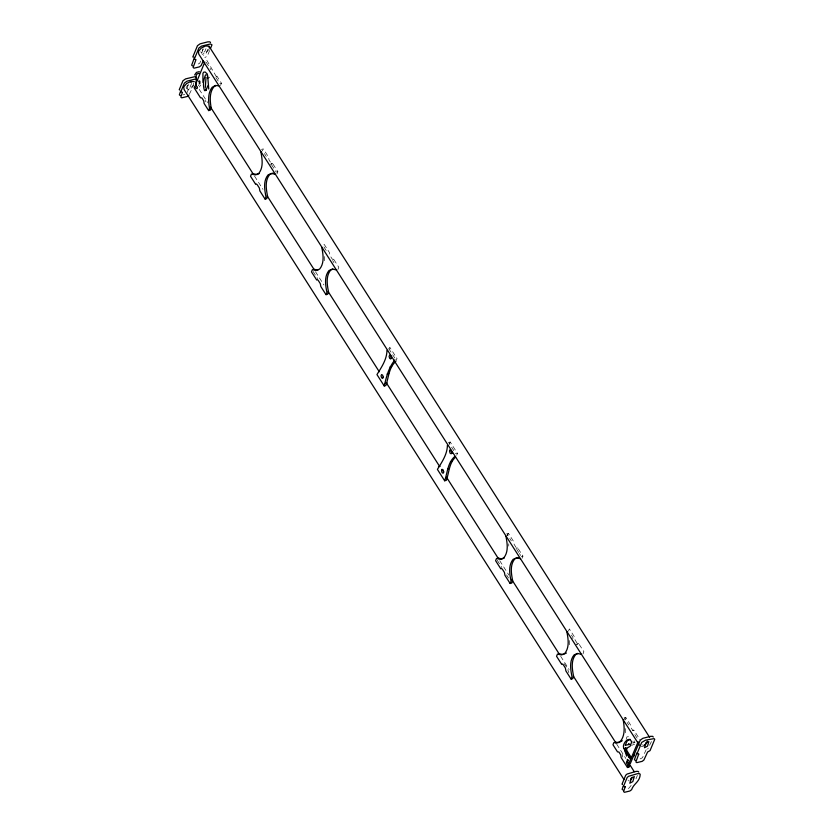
<?xml version="1.0" encoding="UTF-8"?>
<svg xmlns="http://www.w3.org/2000/svg" width="834" height="834" viewBox="0 0 834 834"><rect width="100%" height="100%" fill="white"/><g stroke="black" fill="none" stroke-linecap="round" stroke-linejoin="round"><path stroke-width="0.63" stroke-dasharray="4.17 3.13" d="M324.593 260.719L324.624 255.016M508.74 546.103L508.75 543.82M569.695 640.564L569.09 647.476M626.157 739.362L626.939 736.86L631.453 736.537M572.864 638.813L572.916 637.447L570.967 634.393M625.542 732.773L625.75 727.342M622.758 757.168L622.372 754.489M633.162 742.729L632.933 741.124M188.088 84.776L187.045 88.706L190.069 87.101L191.778 82.962M203.048 48.674L201.724 53.282L204.747 51.666L206.3 47.903M193.697 83.212C193.217 88.06 187.452 87.434 187.41 92.939M207.718 49.352L205.842 53.876L203.392 55.252M209.636 50.499L207.291 56.159L204.841 57.525M220.53 85.433L221.448 83.223L216.913 76.113L214.651 76.947M276.951 173.92L277.868 171.71L272.676 163.568L271.04 163.954L276.231 172.096L277.868 171.71M337.895 269.518L338.812 267.307L333.621 259.166L331.995 259.551M388.998 349.06L389.759 347.215L397.015 358.589L396.244 360.434M449.443 443.876L450.204 442.03L457.459 453.404L456.698 455.249M507.489 535.532L508.406 533.322L513.598 541.464L514.119 544.352L516.194 547.604L517.07 548.365L517.747 547.98L522.939 556.111L522.021 558.332M568.434 631.13L569.351 628.919L574.543 637.061L575.064 639.949L577.138 643.202L578.025 643.963L578.692 643.577L583.883 651.708L582.966 653.929M624.854 719.617L625.771 717.407L630.306 724.517L630.692 727.196L632.506 730.042L633.923 730.209L640.272 740.154M635.988 778.8L637.374 775.453M651.417 741.572L647.737 749.015M200.744 60.986L199.691 63.28L196.157 65.031M646.152 749.724L642.451 757.752L638.917 759.503M189.349 94.211L191.309 90.197L192.904 89.488M631.14 785.409L628.429 788.735L625.729 789.371M198.336 85.735L199.232 84.442M199.389 86.976L200.775 84.974M209.386 48.862L206.54 52.24L202.141 54.408M193.999 85.141L191.862 87.674L187.462 89.843M635.008 742.291L634.486 742.865L634.799 740.853M202.235 50.54L203.298 49.394M188.62 84.818L186.472 86.465M270.362 164.34L272.676 163.568M333.621 259.166L332.943 259.551L332.057 258.79L329.983 255.538L329.472 252.65L324.28 244.508L322.643 244.904M632.798 743.198L634.778 742.5M631.463 745.377L634.518 744.293M219.822 83.609L221.448 83.223M450.204 442.03L448.577 442.427L455.833 453.8L457.459 453.404M508.406 533.322L506.78 533.708L511.315 540.839M516.121 548.365L517.747 547.98M521.313 556.507L522.939 556.111M578.692 643.577L576.388 644.348L578.025 643.963M625.771 717.407L624.134 717.793L628.669 724.902M632.297 730.594L633.923 730.209M182.98 94.899L184.773 94.471M641.2 746.399L643.452 746.607M216.277 76.561L206.947 60.465L205.31 60.861L211.023 69.816M271.113 163.193L271.999 163.954M564.055 663.645L567.005 667.659L568.819 672.579M200.754 51.76L201.724 53.282M270.424 162.109L269.038 159.94L268.517 157.053L263.335 148.911L261.699 149.307L266.244 156.427M215.933 77.52L218.518 81.576M323.946 246.937L327.835 253.046M332.641 260.573L333.934 262.606M388.79 348.643L394.722 357.953M516.767 549.387L518.717 552.431M519.363 553.453L520.656 555.486M634.841 734.577L638.01 739.549M199.243 89.384L207.656 102.561M254.578 176.183L262.991 189.36M315.523 271.769L323.936 284.957M499.754 560.74L508.865 575.022M560.698 656.327L569.101 669.514M616.733 744.22L625.844 758.502M313.104 271.477L317.65 278.598M497.241 560.292L501.776 567.412M506.582 574.939L508.521 577.993M186.076 87.195L187.045 88.706M205.362 100.403L205.831 101.769M642.795 744.647L643.024 745.481M628.117 780.071L628.356 780.905M209.511 77.187L209.595 77.802"/><path stroke-width="1.25" d="M205.32 87.445L206.019 77.301M195.719 84.036L195.948 85.641L197.45 87.09L197.105 88.623L196.251 88.519L194.802 86.246L194.145 87.831L200.483 97.776L201.911 97.943L203.725 100.789L204.111 103.468L208.646 110.578L210.283 110.192L211.19 107.972C209.991 101.008 209.209 92.887 213.785 86.913L215.923 85.673M208.74 89.029L207.656 75.675L207.207 73.945L205.143 71.995L203.59 72.224L202.923 73.475L202.943 82.451M386.986 350.374C386.788 359.704 381.555 367.127 376.958 374.581L384.213 385.954L385.84 385.558C388.738 377.343 388.759 367.596 395.869 361.362M384.213 385.954C386.507 376.697 388.623 367.294 394.993 359.902M447.431 445.189C447.233 454.52 441.999 461.942 437.402 469.386L444.658 480.77L446.284 480.374C449.213 472.565 448.932 463.12 455.614 457.053M444.658 480.77C447.556 472.544 447.577 462.797 454.686 456.563M207.718 85.902L206.019 90.479L204.549 90.604C202.662 85.798 203.465 79.668 205.529 74.924L206.384 75.018M194.656 74.956L196.49 72.36L199.316 71.651M180.592 91.24L179.373 94.847L180.269 95.545M623.352 785.711L622.133 789.329L623.029 790.027M194.124 58.484L191.664 65.198L192.56 65.896M636.884 752.956L634.424 759.67L635.31 760.368M628.596 755.26L629.555 755.218M629.764 757.064L628.805 757.116L628.398 755.74M196.073 83.254L204.83 62.018M210.575 48.236L211.982 44.848L210.47 43.973L201.567 46.099L198.93 47.965L194.249 59.266L195.98 59.641L193.113 67.471L194.009 68.169L199.409 66.876L201.14 65.552L203.256 60.965M208.646 110.578L209.563 108.368C208.354 101.394 207.583 93.272 212.149 87.299L215.37 85.443L218.904 85.819M260.781 151.517C262.189 158.668 263.711 167.29 258.738 173.43L255.298 174.942L251.451 174.056L250.534 176.276L255.715 184.408L256.392 184.022L257.279 184.783L259.353 188.036L259.874 190.923L265.066 199.065L265.973 196.855C264.576 189.704 263.054 181.082 268.027 174.942L271.457 173.42L275.314 174.306M321.726 247.114C323.133 254.266 324.655 262.887 319.683 269.028L316.253 270.539L312.396 269.653L311.478 271.874L316.67 280.005L317.347 279.619L318.223 280.38L320.298 283.633L320.819 286.521L326.011 294.663L326.928 292.453C325.521 285.301 323.999 276.679 328.971 270.539L332.401 269.017L336.258 269.903M383.233 377.124L382.691 378.428L381.607 377.802L381.055 375.863L381.597 374.56L382.681 375.185L383.233 377.406M391.282 357.692L390.739 358.995L389.655 358.37L389.103 356.441L389.645 355.128L390.729 355.764L391.282 357.984M505.863 535.928C507.26 543.07 508.792 551.691 503.809 557.831L500.379 559.353L496.522 558.467L495.604 560.677L500.796 568.819L501.474 568.434L502.349 569.195L504.434 572.447L504.945 575.335L510.137 583.477L511.054 581.256C509.647 574.115 508.125 565.483 513.098 559.353L516.538 557.831L520.395 558.717M566.807 631.526C568.215 638.667 569.737 647.288 564.764 653.429L561.324 654.951L557.466 654.064L556.549 656.275L561.741 664.417L562.418 664.031L563.304 664.792L565.379 668.044L565.9 670.932L571.081 679.074L571.999 676.854C570.602 669.712 569.069 661.081 574.053 654.951L577.482 653.429L581.34 654.315M625.25 745.096L627.189 740.894L630.056 739.31M626.741 761.348L626.386 762.829L628.127 765.935L627.47 767.52L621.132 757.564L620.736 754.885L618.932 752.039L617.504 751.872L612.969 744.762L613.887 742.552L617.421 742.927L620.632 741.072C625.208 735.098 624.426 726.977 623.217 720.013M638.166 741.707L628.669 764.007L627.637 761.515M628.012 762.443L629.764 765.539L629.107 767.124L627.47 767.52M632.235 777.225L630.316 780.436M647.226 741.04L646.048 743.865L643.9 745.513M198.7 81.701L199.097 80.783L199.879 81.252L199.858 83.556L199.086 83.087M188.859 95.212L187.129 96.535L181.718 97.828L180.832 97.13L182.448 92.313L180.717 91.948L184.408 83.025L187.045 81.159L194.822 79.178M630.296 763.61L640.241 740.165L642.878 738.298L650.645 736.318L652.688 736.339L653.283 737.048M622.268 740.686L619.047 742.541L615.513 742.166M259.218 173.545L256.935 174.556L253.077 173.67M273.093 173.034L269.653 174.556C264.68 180.697 266.202 189.318 267.61 196.459L266.692 198.68L265.066 199.065M332.891 269.132L330.608 270.153C325.625 276.294 327.157 284.915 328.554 292.056L327.637 294.277L326.011 294.663M504.299 557.956L502.005 558.968L498.148 558.082M518.164 557.446L514.734 558.957C509.762 565.098 511.284 573.719 512.681 580.871L511.774 583.081L510.137 583.477M564.097 654.054L566.39 653.043M577.972 653.543L575.679 654.554C570.706 660.695 572.228 669.316 573.636 676.468L572.718 678.678L571.081 679.074M625.385 745.325L629.816 744.209M199.368 73.298L197.105 73.861L196.188 75.31L196.292 85.495M194.061 57.15L192.8 56.993L197.481 45.682L200.118 43.827L207.895 41.846L209.928 41.856L210.533 42.576M390.02 366.991L391.646 366.606M387.091 374.049L388.727 373.663M385.329 383.317L386.966 382.931M450.464 461.807L452.101 461.421M438.486 466.706L440.123 466.31M447.545 468.864L449.172 468.479M445.783 478.132L447.41 477.746M628.127 765.935L629.764 765.539M194.499 76.759L185.596 78.886L182.959 80.742L179.258 89.665L179.706 90.02M190.673 82.097L191.549 82.128M649.623 737.35L209.021 46.256L205.644 45.943L201.244 48.101L198.398 51.489L198.763 54.095L639.376 745.2M194.343 81.69L190.965 81.378L186.566 83.546L183.72 86.924L184.085 89.53L623.999 779.54M622.466 784.492L622.018 784.148L625.719 775.224L627.105 774.035L636.123 771.377L638.166 771.398L638.761 772.107M627.074 748.984L625.5 747.921M195.948 79.032L197.46 79.908M314.022 269.267L317.879 270.153M559.103 653.679L562.96 654.565M452.82 453.425L451.726 452.799L451.184 450.86M195.406 76.916L196.011 77.635M633.652 755.27L634.142 755.948L634.247 754.509M210.449 106.96L253.182 173.983M267.193 195.959L314.126 269.57M328.137 291.546L379.272 371.756M386.278 382.743L439.508 466.248M446.513 477.236L498.357 558.54M511.659 579.411L559.301 654.127M573.302 676.103L616.034 743.125M629.347 763.996L634.247 771.69M626.23 749.568L631.505 757.991M624.781 750.266L630.202 758.919M205.529 88.957L206.186 90.218M626.647 756.115L624.041 748.296M207.656 77.009L207.968 78.188M625.573 747.962L627.595 754.384M443.135 470.293L443.688 472.221M209.021 46.256L209.271 47.986M628.7 743.615L628.773 744.585M631.599 742.333L630.035 746.357L624.635 749.286C619.996 745.44 629.816 734.16 631.599 742.333M195.782 82.326L196.063 83.911L195.782 82.326M625.208 786.785L623.582 791.602L624.478 792.3L629.879 791.007L631.619 789.683C633.642 783.491 639.845 782.011 640.21 774.379L639.615 773.671L637.583 773.65L628.555 776.308L627.168 777.496L623.467 786.42L625.208 786.785M638.74 754.113L635.873 761.942L636.769 762.641L642.17 761.348L643.9 760.024L647.601 751.997L650.051 750.631L654.742 739.32L654.137 738.611L645.579 740.154L641.69 742.437L637.009 753.748L638.74 754.113M442.051 469.375L441.509 470.678L442.051 472.617L443.135 473.243L443.678 471.94L443.135 470.001L442.051 469.375M450.099 449.943L449.557 451.257L450.099 453.185L451.184 453.811L451.726 452.508L451.184 450.579L450.099 449.943M631.275 778.216L629.806 783.189L632.829 781.573L634.309 776.6L631.275 778.216M645.797 743.157L644.474 747.754L647.507 746.149L648.831 741.541L645.797 743.157M627.522 759.451L627.095 760.139L628.575 760.671L627.522 759.451"/></g></svg>
